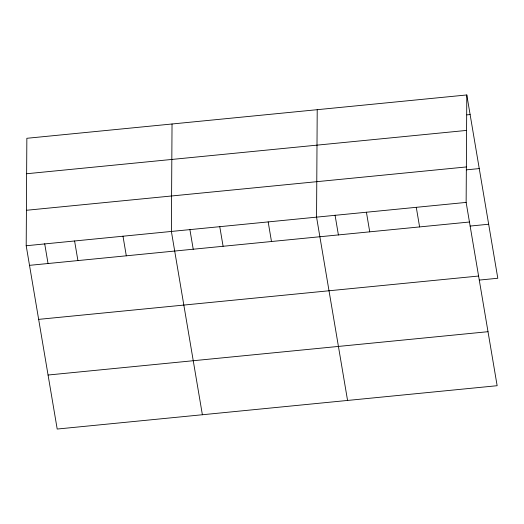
<?xml version="1.0" encoding="UTF-8"?>
<svg xmlns="http://www.w3.org/2000/svg" width="524" height="524" viewBox="0 0 524 524"><rect width="100%" height="100%" fill="white"/><g stroke="black" fill="none" stroke-linecap="round" stroke-linejoin="round"><path stroke-width="0.79" d="M466.799 94.955L466.137 202.408L497.145 385.71L57.201 429.045L26.2 245.743L26.855 138.29L466.799 94.955L497.8 278.257L479.303 280.078M172.036 123.992L171.381 231.438L202.382 414.746M317.216 109.686L316.562 217.139L347.563 400.447M466.897 114.88L470.113 114.56M26.639 173.745L466.583 130.411M26.416 210.281L466.353 166.946M466.38 169.848L479.25 168.584M26.2 245.743L466.137 202.408M29.514 265.347L469.458 222.012M470.166 226.06L488.663 224.239M38.652 319.371L478.595 276.037M48.064 375.027L488.008 331.692M416.279 207.321L419.6 226.925M366.42 212.227L369.734 231.837M335.052 215.122L338.412 234.994M268.17 221.907L271.484 241.518M219.772 226.676L223.093 246.28M189.871 229.42L193.232 249.3M122.989 236.206L126.304 255.817M74.591 240.975L77.912 260.585M44.691 243.719L48.051 263.598"/></g></svg>
